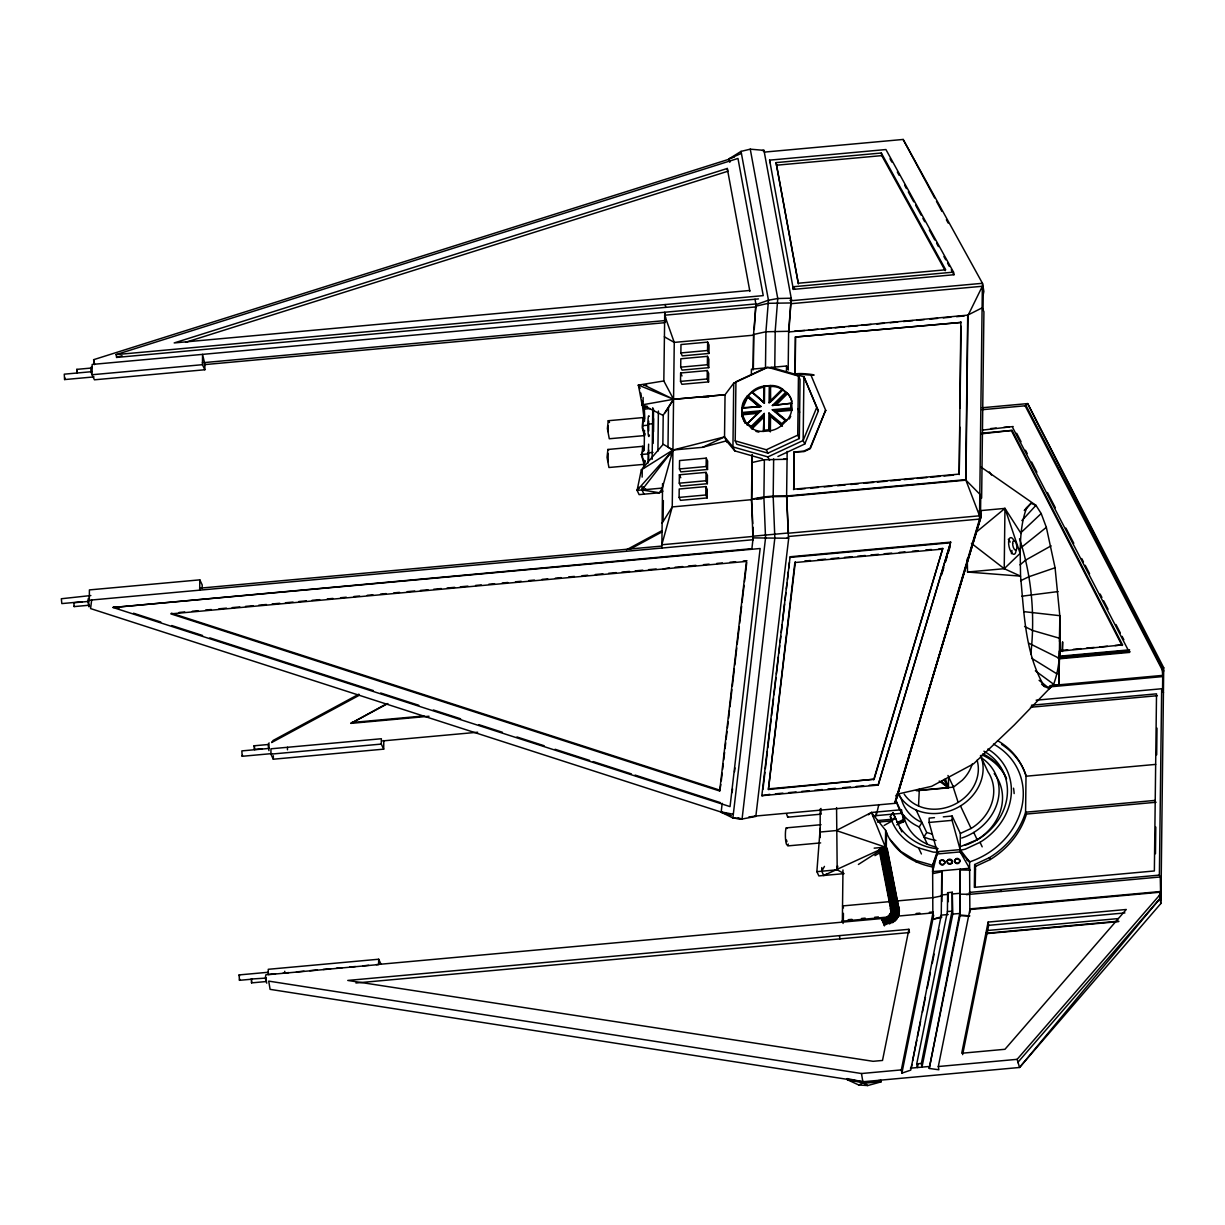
<?xml version="1.0" encoding="UTF-8"?>
<svg xmlns="http://www.w3.org/2000/svg" width="1225" height="1225" viewBox="0 0 1225 1225"><rect width="100%" height="100%" fill="white"/><g stroke="black" fill="none" stroke-linecap="round" stroke-linejoin="round"><path stroke-width="1.5" d="M648.638 444.17L647.933 463.127M649.219 416.286C647.168 411.569 647.703 443.726 649.403 435.028M648.683 450.034L648.668 459.865M648.683 421.094L648.668 430.924M653.538 418.598L653.522 431.797M1059.548 641.594L1059.809 615.685L1055.077 567.757L1046.349 527.362L1041.189 513.551L1035.967 505.343L981.133 467.138M947.201 861.083C945.976 864.299 951.641 865.631 952.284 862.4M952.315 862.339L950.722 859.843L947.583 860.501M1059.61 650.552C1059.594 665.726 1060.421 628.67 1059.793 642.022M204.835 369.751L202.447 364.683L202.569 354.377L204.897 364.407L204.835 369.751L94.432 379.811L92.043 374.743L92.166 364.438L755.886 303.938L754.248 329.494M199.69 590.159L199.813 579.854L89.41 589.914L89.287 600.219L753.007 539.735L752.946 527.225M202.156 588.475L202.202 584.922L199.813 579.854M270.909 754.141L270.97 748.797L381.373 738.736L381.297 744.08L383.701 749.149L273.297 759.209L270.909 754.141L381.297 744.08M273.297 759.209L273.343 755.779M378.678 959.236L378.602 964.58L268.214 974.656L268.275 969.297L378.678 959.236L381.067 964.305M383.701 749.149L383.792 740.558M642.038 486.264L641.992 489.923L643.998 494.18M642.145 477.122L642.237 469.818L641.318 469.895L637.107 490.368L639.113 494.624L659.448 492.772L662.893 491.148M650.184 408.568L645.039 409.043L643.033 404.786L643.125 397.467M644.212 450.08L644.457 430.327M652.129 459.36L652.757 407.726M653.109 443.435L653.538 409.165M657.902 451.198L658.392 411.033M662.572 483.553L661.852 548.034M665.098 412.825L673.566 399.289L663.827 380.96L664.746 312.252L665.512 321.991M663.077 521.391L663.337 500.566M668.482 407.42L667.993 447.232L672.938 450.034L702.583 447.324L726.394 440.862L734.816 450.892L762.394 458.778M679.109 497.411L679.201 489.005L705.891 486.585L707.269 489.525L707.162 497.917L680.487 500.351L679.109 497.411L705.784 494.977L707.162 497.917M679.278 483.186L679.385 474.795L706.059 472.36L707.438 475.3L707.346 483.691L680.671 486.126L679.278 483.186L705.952 480.751L707.346 483.691M679.446 468.961L679.553 460.569L706.228 458.135L707.621 461.075L707.514 469.466L680.84 471.901L679.446 468.961L706.136 466.526L707.514 469.466M680.518 381.388L680.625 372.982L707.3 370.562L708.693 373.487L708.586 381.894L681.912 384.313L680.518 381.388L707.192 378.954L708.586 381.894M680.702 367.163L680.809 358.772L707.483 356.337L708.862 359.277L708.754 367.668L682.08 370.103L680.702 367.163L707.376 364.728L708.754 367.668M680.87 352.938L680.978 344.547L707.652 342.112L709.03 345.052L708.938 353.443L682.264 355.878L680.87 352.938L707.545 350.503L708.938 353.443M705.784 494.977L705.891 486.585M705.952 480.751L706.059 472.36M706.136 466.526L706.228 458.135M707.192 378.954L707.3 370.562M707.376 364.728L707.483 356.337M707.545 350.503L707.652 342.112M734.816 450.892L732.948 446.911L724.526 436.896L725.047 394.741L733.729 383.165L766.728 367.806M733.729 383.165L732.948 446.911L767.876 456.91L803.141 440.51L816.738 407.435L803.922 376.764L771.214 367.408M735.214 440.862L735.934 381.756L767.34 367.148L798.455 376.06L800.048 379.444L799.328 438.535L767.922 453.143L736.807 444.231L735.214 440.862L766.329 449.759L797.735 435.151L798.455 376.06M747.189 425.152L741.875 413.713L741.952 407.757A19.478 16.874 -25.2 0 1 747.066 396.379L751.752 391.74A19.478 16.874 -25.2 0 1 763.833 386.12L770.403 385.523A19.478 16.874 -25.2 0 1 782.362 388.953L787.415 393.73A19.493 17.027 -25.3 0 1 791.901 401.325M751.354 374.957L751.43 369.2L786.527 365.999L788.395 369.981M752.793 523.55L751.522 499.188L752.073 454.613M753.099 369.981L753.543 334.486L755.993 304.627L755.013 299.237M662.082 523.167L672.249 506.92L751.752 499.662L752.303 455.103M753.36 368.618L753.758 335.16L674.255 342.403L664.363 336.814M764.4 403.193L751.752 391.74L764.4 403.193L764.599 386.442L769.285 386.013L769.086 402.765L782.27 389.734L786.955 392.75A19.478 16.874 -25.2 0 1 791.794 403.209L791.733 409.165A19.478 16.874 -25.2 0 1 786.618 420.542L781.918 425.182A19.478 16.874 -25.2 0 1 769.851 430.802L763.282 431.399L764.278 413.468L751.093 426.499L751.828 429.041L763.987 417.036L763.466 415.949L751.323 427.969L744.739 421.982L745.213 422.977L742.273 416.653L741.952 407.757L761.047 406.501L748.153 395.843L747.066 396.379L759.469 407.282M763.65 401.57L763.833 386.12L764.262 390.53M764.278 413.468L764.063 430.22L768.749 429.791L770.357 431.874L770.54 416.439L768.963 413.039L768.749 429.791M751.522 499.188L763.91 496.906L764.369 459.727L787.308 459.283M765.487 367.684L765.931 331.776L768.458 300.217L741.033 151.379L750.267 149.174L763.971 150.353L764.385 152.099L903.147 139.451L982.465 283.297L983.843 291.519L983.093 295.286L982.465 283.297L791.365 300.707M769.851 430.802L770.035 415.352L781.918 425.182M769.086 402.765L770.203 400.973L770.403 385.523L770.678 401.953M763.91 496.906L773.189 496.064L773.649 458.87M774.751 368.725L775.211 330.934L777.768 298.517L750.267 149.174M786.45 371.757L786.527 365.999M787.17 451.413L786.618 495.987L788.441 533.212L979.541 515.802L980.49 517.808L895.031 803.34L754.569 816.141M788.18 368.648L788.64 331.286L791.212 298.211L763.971 150.353L762.302 150.568M794.168 452.5L793.723 489.678L793.938 452.025L803.753 451.122L810.047 448.197L825.635 410.268L810.276 448.672L803.983 451.612L793.938 452.025M795.576 337.503L795.117 374.682L795.347 337.028L961.074 322.42L795.347 337.028M820.183 809.097L820.168 837.563M820.918 813.829L820.98 808.439M816.861 871.664L837.196 869.811L844.086 873.624L818.867 875.921L816.861 871.664L819.908 832.051L836.277 830.55L871.419 812.481L885.629 830.351L885.43 847.133L823.751 875.477L821.745 871.22L821.791 867.56M837.762 866.075L837.196 869.811L836.568 807.597M837.196 869.811L837.242 866.152M887.65 917.05L842.356 921.169L842.968 869.964M843.305 922.333L843.412 913.329M876.243 812.282L876.197 815.636L878.83 804.595M886.303 849.002L886.502 832.204M903.713 816.554L903.652 821.715L896.777 824.854M941.642 917.433L932.868 919.255L932.623 865.279L937.171 851.727L929.101 822.45L929.147 818.132L934.461 817.642M937.217 848.129L937.14 853.993L932.547 871.633L969.511 868.265L960.124 851.911L960.354 833.459L952.131 816.034L943.296 816.845M941.229 916.56L941.795 870.791L941.841 901.539M948.533 779.207L948.426 787.828L916.346 790.753M918.122 1063.821L917.372 1067.557L916.744 1063.867L947.415 911.568L947.645 892.673L952.269 892.259L952.805 914.08L921.981 1067.128L921.368 1063.453L952.024 911.155L952.269 892.259M948.334 901.677L947.645 892.673M969.863 912.717L969.588 861.91L960.155 849.629L952.085 820.352L952.131 816.034M959.787 427.05L959.206 474.596L960.844 321.945M960.017 408.017L961.028 326.233M960.124 915.749L960.278 869.107L959.711 914.876L960.124 915.749L969.832 915.887L960.14 915.014L929.239 1068.445L938.855 1069.777L938.304 1066.531L970.047 908.873L1160.213 891.54L1160.749 894.801L1159.998 898.553L1019.552 1067.48L862.859 1081.767L270.097 989.356L268.719 981.118L861.481 1073.529L901.34 1069.9L933.144 911.967L929.362 912.303M980.75 496.217L980.49 517.808L895.031 803.34L979.587 519.078L979.541 515.802L965.698 479.664L967.704 315.147L788.854 331.96L791.212 298.211L777.768 298.517L768.458 300.217L755.993 304.627L756.208 305.515L755.886 303.938M967.704 315.147L982.098 307.858L983.92 311.717L981.638 498.07L979.816 494.211L965.928 480.154L967.934 315.637L982.358 286.267L791.258 303.678M997.533 740.62A78.339 67.819 -25.2 0 1 1026.014 776.221L1025.585 812.206A78.339 67.819 -25.2 0 1 989.402 857.653L974.641 864.528L974.35 887.359L1154.363 870.96L1156.523 693.84L1031.465 705.232M979.541 515.802L982.358 286.267M975.253 887.451L975.513 866.381L974.641 864.528M983.032 309.864L983.308 288.273M1023.687 611.612L1059.809 615.685C1060.008 638.547 1061.769 662.434 1053.653 684.239L1049.335 688.527L1044.404 686.49C1024.896 653.614 1024.192 613.25 1020.548 576.133L1004.224 568.691L1004.959 508.39L979.265 510.733M1059.441 651.011L1059.028 684.928L1049.84 685.77M1155.466 853.748L1155.787 827.043M1156.676 754.83L1156.997 728.125M1161.208 878.983L1159.386 875.109L1161.668 688.756L1036.151 700.195M1160.213 891.54L1159.447 895.307L1017.133 1059.334L1019.552 1067.48L1160.825 903.545L1160.259 876.978L966.403 894.633M1162.54 690.609L1162.801 669.034L1027.668 403.592L982.052 407.757M1160.948 900.559L1163.719 667.747L1027.668 403.592L1025.126 405.797L981.96 409.732M1059.763 624.628L1059.028 684.928L1059.288 658.33L1029.031 643.278M64.956 377.897L64.573 379.566L64.267 374.176L91.752 371.68M251.799 981.684L251.523 982.879L251.309 979.035L266.361 978.055M820.199 828.222L820.153 832.571M1021.88 520.625L1035.967 505.343L1031.021 503.307L1026.703 507.579C1018.588 529.399 1020.348 553.287 1020.548 576.133L967.52 572.029L967.26 558.784M918.536 806.004L919.347 788.931M643.554 468.027L643.937 460.86M644.534 464.382L644.886 460.784M663.399 415.535L642.114 404.862L642.467 401.08M74.388 605.839L74.128 606.589L73.913 602.746L88.782 601.398M242.535 755.243L242.167 756.3L241.861 750.894L269.347 748.398M239.794 979.265L239.426 980.306L239.12 974.916L268.443 972.252M287.492 747.265L287.462 749.792M284.751 971.287L284.69 973.094M608.197 425.642L608.274 431.751M644.886 460.814L644.074 464.336L608.932 467.506L607.033 457.338L607.891 449.468L643.033 446.283L644.243 449.743M741.875 413.713L741.952 407.757L741.875 413.713L758.888 412.167L761.001 410.758L742.549 412.442M719.672 790.998L746.454 561.418L170.872 613.878L719.672 790.998L720.851 784.582M721.295 780.8L722.183 773.205M722.628 769.407L723.286 763.711M723.73 759.929L724.618 752.334M725.062 748.536L725.721 742.84M726.165 739.058L727.053 731.463M727.497 727.665L728.155 721.969M728.599 718.187L729.487 710.592M729.932 706.794L731.922 689.721M732.366 685.923L734.357 668.85M734.786 665.053L736.792 647.979M737.22 644.182L739.211 627.108M739.655 623.311L741.646 606.237M742.09 602.44L744.08 585.366M744.524 581.569L746.745 562.597M732.106 792.621L732.55 788.823M734.541 771.735L734.985 767.937M722.183 803.309L721.157 812.206L732.887 817.978L742.074 819.02L774.843 538.02L773.189 496.661L786.848 496.477L965.928 480.154M787.047 538.035L788.716 538.051L755.825 816.432L742.074 819.02L732.887 817.978L765.548 537.928L763.895 497.518L773.189 496.661M761.827 795.683L790.094 556.763L950.692 542.139L878.157 785.087L761.827 795.683L769.805 794.336M762.961 789.344L764.951 772.332M765.395 768.55L767.371 751.538M767.815 747.755L771.122 719.381M771.566 715.599L773.557 698.587M773.986 694.805L775.976 677.793M776.42 674.01L778.396 656.983M778.84 653.201L779.728 645.636M780.172 641.854L780.83 636.188M781.274 632.406L782.147 624.842M782.591 621.06L784.582 604.048M785.011 600.265L785.899 592.701M786.343 588.919L787.001 583.238M787.445 579.456L788.333 571.891M788.762 568.109L789.436 562.443M768.397 789.482L794.872 562.551L795.347 561.892L768.397 789.482L874.129 779.222L942.775 548.448L938.993 548.8M91.661 600.005L90.589 608.58L728.079 814.319M884.404 925.886L883.975 922.869A5.528 1.072 84.8 0 1 883.975 919.73L884.404 918.306L885.001 919.439M1030.822 654.058C1035.217 615.593 1031.664 575.597 1019.522 538.801M89.486 605.701L89.012 606.834L88.062 602.363A5.528 1.072 84.8 0 1 88.139 599.362L88.414 598.336M891.218 910.956C887.467 906.194 898.338 902.702 898.522 907.648L886.762 848.144L883.256 847.761L880.392 848.787L891.678 906.577A11.301 8.636 -18.8 0 1 885.966 917.923L881.602 919.684M664.762 321.287L665.573 317.229L664.624 315.223L756.162 306.878M753.007 539.735L751.522 499.371L763.895 497.518M842.356 921.169L842.54 920.22L843.091 923.466M908.904 929.3L882.505 1060.452L873.103 1061.309L347.762 980.444L908.904 929.3L909.455 932.547L355.924 983.001M948.181 914.508L941.244 915.136L910.757 1070.129L901.891 1073.146L933.68 915.213M911.14 1068.261L911.89 1064.525M912.64 1060.773L916.79 1040.193M917.54 1036.457L920.557 1021.482M922.44 1012.126L925.457 997.15M927.34 987.794L930.357 972.834M932.24 963.478L934.124 954.122M937.14 939.146L939.024 929.79M929.239 1068.445L959.726 913.452L952.805 914.08M988.131 922.073L961.717 1053.24L1004.959 1049.289L1126.265 909.486L988.131 922.073L988.667 925.334L962.636 1054.618M76.853 369.368L77.068 373.212L76.762 369.368L91.553 368.021M644.472 430.664C642.757 433.451 641.747 421.522 643.753 421.783M645.054 433.772L644.427 435.595L609.284 438.764L607.386 428.597L608.243 420.726L643.385 417.541L644.595 421.002M788.364 844.071C785.256 849.752 784.597 830.228 786.297 827.87L821.026 824.701M643.799 486.708L641.992 489.923L659.448 492.772L662.327 488.071L672.938 450.034L724.526 436.896L727.053 442.271M873.655 779.896L942.775 548.448M878.157 785.087L950.692 542.139M941.627 573.668L943.281 568.201M945.47 560.912L949.85 546.335M941.673 574.663L943.862 567.374M945.516 561.907L947.155 556.441M948.257 552.797L949.896 547.33M980.49 517.808L980.459 510.274L981.087 516.981L894.893 802.161M671.254 455.378L672.938 450.034L662.863 444.047L663.215 415.153L673.566 399.289L725.047 394.741L673.566 399.289L642.114 404.862L638.393 385.125L663.827 380.96M947.048 861.604L947.384 860.501M952.131 862.921C954.168 859.613 948.043 857.393 947.231 861.022M804.779 444.001L818.377 410.926L803.922 376.764L803.141 440.51L804.779 444.001L777.921 456.496M742.457 408.828L747.526 397.359A19.493 16.982 -26.6 0 0 742.457 408.828L741.952 407.757M90.849 595.534L61.327 598.749L61.832 603.588L82.106 601.751M88.69 601.398L88.828 605.119M268.918 747.434L268.872 744.448L254.08 745.795L254.387 749.516L261.859 748.843M254.463 749.516L254.647 747.832M266.101 977.688L266.407 981.531L251.615 982.879M608.212 453.342L608.105 461.657M642.987 417.557L642.252 427.816L644.427 435.595M642.635 446.298L641.9 456.558L644.074 464.336M643.967 460.095C641.977 460.508 641.624 448.518 643.646 451.183M786.465 813.722L787.69 817.167L788.441 816.539M821.745 871.22L824.456 866.397M927.386 844.224L919.24 826.952L921.981 822.465A45.447 39.353 -25.2 0 1 901.6 799.879L898.645 793.632M916.101 809.985L926.713 832.51L923.972 836.981A50.96 44.115 -25.2 0 0 935.915 840.411M662.327 488.071L637.107 490.368L639.037 487.274M884.128 825.466L892.321 820.811L890.33 816.6L892.979 812.818L895.842 818.882L877.238 820.582M894.97 817.029L892.321 820.811L877.59 822.159M113.022 607.493L760.143 548.509L730.039 806.617L113.022 607.493L751.89 548.662L753.145 537.882L788.272 538.234M429.041 716.257L350.901 723.378L386.824 703.625M663.246 568.997L669.432 567.772M982.481 430.097L1013.167 426.53M981.547 433.818L1012.095 430.404L1122.544 644.871L1059.686 651.21M981.087 516.981L979.587 519.078L788.487 536.489M1059.395 658.805L1129.419 652.42L1130.017 651.593L1058.094 658.147M1048.738 686.965L1162.831 676.567L1162.203 669.861L1163.719 667.747M1162.831 676.567L1162.801 669.034L1025.708 404.954M663.047 444.445L641.318 469.895L672.938 450.034L641.992 489.923L645.636 488.821M748.153 395.843L751.507 392.536M1019.812 548.662L1046.349 527.362M1024.253 510.473L1026.703 507.579M1024.957 510.396L1031.021 503.307M1017.669 1062.596L1159.998 898.553M266.774 983.185L265.58 979.234A5.528 1.072 84.8 0 1 265.58 976.08L266.009 974.671L275.518 973.798M637.107 490.368L672.938 450.034M738.078 817.887L742.074 819.02M726.486 813.645L721.157 812.206L731.31 815.62M756.269 815.988L748.797 817.014M939.973 861.343L940.999 860.547A3.001 2.848 32.3 0 1 943.02 860.455L944.567 861.634A2.174 2.067 32.3 0 1 944.72 863.426M776.65 404.495L787.415 393.73M758.888 412.167L746.729 424.172L761.001 410.758M770.203 400.973L782.362 388.953L782.821 389.933L772.026 400.606M772.362 405.475L791.794 403.209L772.362 405.475L785.547 392.444M774.797 404.755L786.955 392.75M721.403 811.945L733.316 814.273M967.52 572.029L1004.224 568.691L1020.119 553.363L1004.959 508.39L975.697 532.584M1020.9 532.707L1041.189 513.551M951.932 862.921L949.467 863.748L947.706 862.813M1020.027 564.847L1025.784 560.024L1051.081 545.86M917.571 790.416L953.463 787.139L962.283 780.248A38.633 33.458 -25.2 0 0 972.237 763.987M868.387 814.778L871.419 812.481L901.493 809.74L903.652 821.715L896.669 822.358M958.746 862.768L959.68 861.895A2.174 2.067 32.3 0 0 959.435 860.072L957.766 859.016A3.001 2.848 32.3 0 0 955.76 859.292L954.581 860.731A2.174 2.067 32.3 0 0 954.933 862.492L956.587 863.548A3.001 2.848 32.3 0 0 958.608 863.288L959.925 861.328A2.174 2.067 32.3 0 0 959.573 859.552L957.904 858.495A3.001 2.848 32.3 0 0 955.898 858.771L954.734 860.21A2.174 2.067 32.3 0 0 954.78 861.42M858.403 864.452L885.43 847.133L871.419 812.481M729.809 162.328L729.135 158.837L741.033 151.379M874.941 855.632L879.81 852.784M358.94 694.162L273.144 740.451L271.644 742.549L359.201 695.31M626.419 549.841L661.745 530.777M630.339 549.014L662.327 531.742M350.901 723.378L387.896 703.548M880.989 1081.905L867.713 1085.549L862.967 1082.823L862.859 1081.752L847.133 1078.612L847.241 1079.669L858.771 1084.998L862.967 1082.823L880.989 1081.905L880.79 1080.128M897.68 822.358L902.779 819.862M1020.624 580.727L1028.832 576.761L1055.077 567.757M702.583 447.324L724.526 436.896M960.354 833.459L971.103 828.467A45.447 39.353 -25.2 0 0 988.039 771.903L980.444 755.81M987.855 749.026A62.934 54.482 -25.2 0 1 980.046 842.295L965.147 849.216L959.833 850.334M975.513 866.381L990.29 859.521A78.339 67.819 -25.2 0 0 1026.458 814.058L1156.094 802.252M823.751 875.477L827.181 873.9M878.57 850.288L885.43 847.133L836.277 830.55M729.38 159.878L729.135 158.837L741.401 153.355M881.724 919.745L886.287 918.214A12.235 9.356 -18.8 0 0 892.979 907.786L881.234 848.343M881.954 920.067L886.701 918.735A13.276 10.152 -18.8 0 0 893.959 907.403L882.214 847.991M885.935 919.209L884.925 918.26L883.975 919.73M882.276 920.633L882.643 921.384L887.176 919.439A14.348 10.964 -18.8 0 0 895.016 907.204L883.256 847.761M882.643 921.384L883.057 922.272L887.681 920.297A15.374 11.76 -18.8 0 0 896.088 907.189L884.312 847.654M898.66 908.138A17.563 13.429 -18.8 0 1 889.059 923.114L884.236 925.197L883.485 923.252L888.186 921.246A16.293 12.464 -18.8 0 0 897.098 907.342L885.292 847.685M883.883 924.247L888.661 922.211A17.043 13.031 -18.8 0 0 897.971 907.664L886.119 847.853M729.135 158.837L734.265 156.984M94.463 364.621L93.636 359.675L729.227 159.173M116.115 354.607L737.971 158.438L763.236 295.623L116.115 354.607L116.589 357.424L758.489 298.915M116.589 357.424L122.041 355.709M749.884 291.428L727.282 168.468L174.18 342.939L749.761 290.478M185.572 342.326L727.757 171.286L727.282 168.468M932.868 919.255L941.658 916.698M755.947 306.158L768.335 303.31L791.028 302.958M896.455 794.367L931.658 786.312L973.569 763.833L1014.331 724.924L1053.653 684.239L1035.37 670.856M753.543 334.486L765.931 331.776L788.64 331.286M960.431 846.643L978.101 839.37A58.907 50.991 -25.2 0 0 983.92 751.201M933.435 873.486L942.209 871.664M764.369 459.727L752.211 462.483M789.957 300.263L791.626 299.957L791.427 299.099M1021.834 596.207L1058.048 591.568M753.13 536.198L788.226 532.997L786.618 496.171M769.606 160.138L885.92 149.542L953.525 272.134L953.969 274.737L793.356 289.376L769.606 160.138L770.035 162.741M776.068 162.619L881.326 153.018L945.715 269.791L798.287 283.22L776.068 162.619L798.378 283.97M776.512 165.207L881.755 155.621L945.225 270.725M953.525 272.134L792.927 286.772L793.356 289.376M202.37 362.753L666.124 320.475M92.043 374.743L202.447 364.683M204.208 364.652L664.67 322.696M64.695 379.566L94.019 376.902M804.687 330.505L794.964 330.903M808.485 330.168L817.963 329.295M821.761 328.958L831.254 328.086M835.052 327.749L844.546 326.876M848.343 326.539L857.837 325.666M861.634 325.329L871.128 324.457M876.824 323.936L884.404 323.247M890.1 322.726L897.695 322.037M903.392 321.517L912.885 320.644M916.683 320.307L924.278 319.618M929.974 319.097L937.569 318.408M943.265 317.887L950.845 317.183M956.541 316.678L964.136 315.973M794.903 374.207C799.772 371.772 832.265 377.254 800.032 374.238M642.114 404.862L643.033 404.786M643.799 406.424L647.06 406.118M644.166 407.19L647.596 406.868M742.61 408.185L761.047 406.501M772.317 409.732L790.753 408.048L790.799 403.791L791.733 409.165L774.721 410.712L772.317 409.732L785.21 420.389L781.856 423.697L768.963 413.039M742.273 416.653L742.779 417.71L742.396 414.785L757.494 413.407M792.238 410.252L775.226 411.799L774.721 410.712L786.618 420.542M647.933 424.172L653.354 423.666M642.926 425.657L648.408 425.152M647.581 452.913L653.002 452.408M640.752 454.567L648.056 453.893M990.596 428.582L996.247 428.061M1003.765 427.387L1009.4 426.867M982.021 433.145L1012.095 430.404M783.571 459.13L787.078 458.808M793.494 489.204L958.976 474.121M797.521 489.342L805.131 488.637M810.843 488.117L818.438 487.428M824.149 486.907L831.76 486.218M837.471 485.697L845.082 485.008M850.778 484.487L858.388 483.783M864.1 483.263L873.609 482.405M877.406 482.053L886.931 481.18M890.728 480.843L900.237 479.97M904.05 479.633L913.559 478.761M917.357 478.408L926.866 477.551M930.678 477.199L940.188 476.326M943.985 475.989L953.494 475.116M965.698 479.664L786.618 495.987L773.189 496.064M756.851 499.203L761.95 498.743M753.36 536.412L661.822 544.757L672.249 506.92L674.255 342.403L664.624 315.223M199.614 588.199L661.469 546.105M74.22 606.589L89.012 605.242M178.988 612.469L184.699 611.949M192.294 611.26L198.006 610.739M205.601 610.035L211.312 609.529M218.907 608.825L226.518 608.136M232.214 607.615L239.824 606.926M245.521 606.406L253.131 605.717M258.827 605.196L266.438 604.492M272.134 603.971L279.744 603.282M285.44 602.761L293.051 602.072M298.762 601.552L306.357 600.862M312.069 600.342L319.664 599.653M327.274 598.948L332.97 598.428M340.581 597.739L346.277 597.218M353.887 596.529L359.583 596.008M367.194 595.319L372.89 594.799M380.5 594.094L386.197 593.589M393.807 592.885L399.503 592.364M407.113 591.675L414.724 590.986M420.42 590.465L428.03 589.776M433.727 589.256L441.337 588.551M447.033 588.031L454.643 587.342M460.34 586.821L467.95 586.132M475.56 585.443L481.257 584.922M488.867 584.218L494.563 583.712M502.173 583.008L507.87 582.487M515.48 581.798L521.176 581.278M528.787 580.589L534.483 580.068M542.093 579.379L547.789 578.858M555.4 578.154L561.096 577.633M568.706 576.944L574.403 576.424M582.013 575.735L587.709 575.214M595.319 574.525L602.93 573.836M608.626 573.315L616.236 572.611M621.933 572.09L629.543 571.401M635.239 570.881L642.849 570.192M648.546 569.671L656.156 568.982M675.097 567.252L682.662 566.562M688.343 566.042L695.907 565.353M703.472 564.664L709.137 564.143M716.702 563.454L722.382 562.933M729.947 562.244L735.612 561.739M743.177 561.05L746.959 560.698M789.62 557.436L950.217 542.798M804.794 561.035L810.46 560.514M818.024 559.825L825.589 559.136M831.254 558.615L838.819 557.926M844.484 557.406L852.049 556.717M857.714 556.211L865.279 555.522M870.944 555.002L878.509 554.312M884.174 553.792L891.739 553.103M899.303 552.414L904.969 551.893M912.533 551.204L918.199 550.699M925.763 550.01L931.429 549.489M794.872 562.551L942.301 549.122M1062.06 650.383L1067.725 649.862M1073.391 649.342L1080.955 648.653M1086.621 648.132L1094.185 647.443M1099.851 646.938L1107.415 646.249M1114.98 645.56L1122.544 644.871M1059.411 656.217L1129.603 649.817M1058.921 656.891L1129.128 650.49M351.498 722.551L423.911 715.951M382.629 740.911L477.658 732.244M242.29 756.284L271.613 753.62M1050.529 685.602L1162.724 675.373M1030.455 707.269L1157.395 695.693M768.871 788.823L874.129 779.222M775.44 793.831L782.943 793.142M788.578 792.636L796.082 791.947M801.701 791.427L809.204 790.753M814.839 790.232L822.342 789.543M827.978 789.038L835.481 788.349M842.984 787.675L850.487 786.986M856.122 786.465L863.625 785.792M869.245 785.271L876.748 784.597M1026.014 776.221L1155.665 764.4M895.613 795.837L899.196 795.515M788.088 817.167L820.995 814.166M872.644 815.957L901.922 813.293M1155.221 800.384L1025.585 812.206L1026.458 814.058M929.101 822.45L952.085 820.352M787.736 845.908L820.643 842.907M874.175 848.159L885.43 847.133M937.171 851.727L960.155 849.629M948.426 894.342L941.489 894.97L941.918 895.858L933.128 897.665L897.037 900.957M953.05 893.913L959.971 893.285L960.385 894.173L970.093 894.296M969.22 892.443L1159.386 875.109M889.518 901.646L842.54 905.933L843.489 907.939M848.205 919.699L851.972 919.362M861.42 918.505L865.187 918.153M874.635 917.295L878.402 916.943M916.147 913.513L919.929 913.161M897.083 916.178L932.945 912.916M947.415 911.568L952.024 911.155M969.909 909.547L1160.075 892.213M283.128 973.109L288.84 972.589M296.45 971.884L304.06 971.195M309.772 970.675L317.382 969.986M323.094 969.465L330.704 968.761M336.416 968.255L342.112 967.735M349.722 967.03L355.434 966.51M363.044 965.821L368.756 965.3M376.366 964.611L884.404 918.306M239.549 980.306L252.381 979.143M988.667 925.334L1124.918 912.916M987.35 930.51L1118.272 918.582M985.895 933.282L1118.701 921.169M986.385 933.649L1118.685 921.598M916.744 1063.867L921.368 1063.453M910.435 1068.185L928.918 1066.5M938.304 1066.531L1017.133 1059.334M608.243 420.726L609.483 422.487M607.891 449.468L608.718 450.05M254.157 745.657L254.57 746.837M786.297 827.87L787.124 828.452M239.12 974.916L239.61 975.942M251.309 979.035L251.722 980.199M960.691 869.98L970.384 870.118M938.105 848.68C922.93 847.914 908.628 839.661 899.747 827.411M938.61 852.278L933.312 852.125L918.566 847.899A62.934 54.482 -25.2 0 1 890.33 816.6M858.771 1084.998L867.713 1085.549L862.982 1082.823L847.241 1079.669L850.87 1080.588M703.196 396.578L708.678 397.084M646.769 385.247L643.278 384.681L673.566 399.289L638.393 385.125L639.925 388.555M926.713 832.51L932.041 834.026M889.641 839.018L900.819 851.406L915.488 860.363L932.623 865.279L937.14 853.993L960.124 851.911L969.588 861.91A73.102 63.287 -25.2 0 0 1022.063 805.79A73.102 63.287 -25.2 0 0 993.475 744.08M885.629 830.351C892.78 850.732 912.916 863.487 933.511 867.132M1060.237 638.455L1032.767 630.507L1024.575 626.511M171.377 613.158L720.193 790.278M113.527 606.773L118.978 608.534M133.525 613.22L160.781 622.009M171.684 625.531L202.569 635.499M209.843 637.857L373.38 690.624M380.653 692.982L418.812 705.294M433.344 709.979L460.6 718.784M478.776 724.649L502.403 732.274M516.935 736.96L544.191 745.765M555.093 749.271L589.623 760.419M593.252 761.598L631.411 773.909M635.055 775.073L720.453 802.651M751.093 426.499L747.817 423.789M1031.909 658.407L1057.053 673.949M956.082 862.813L955.071 861.971M966.816 860.057L969.588 861.91M939.207 781.045L948.426 787.828L945.378 778.763M971.394 543.303L1004.224 568.691M1039.091 680.304L1049.335 688.527M1041.602 684.193L1044.404 686.49M751.752 391.74L762.792 401.448M776.558 412.886L785.807 420.527M747.066 396.379L758.949 406.195M770.54 416.439L782.423 426.254M269.132 742.917L268.459 743.851A5.528 1.072 84.8 0 0 268.382 746.837L268.949 750.649M941.703 781.305L948.426 787.828L943.893 779.544M886.762 848.144L887.298 849.017M890.544 908.429L891.126 909.501A9.984 7.641 -18.8 0 1 885.69 918.107M989.341 471.947L991.469 474.994M1004.959 508.39L1021.068 533.503M890.024 158.775L891.846 162.083M897.328 172.021L899.15 175.328M904.632 185.281L906.454 188.589M908.292 191.896L913.773 201.834M915.596 205.157L921.077 215.095M922.9 218.402L924.737 221.725M929.3 230.009L934.782 239.947M936.604 243.254L938.442 246.577M943.908 256.515L945.746 259.822M947.568 263.13L949.39 266.453M951.228 269.76L953.969 274.737M903.147 139.451L934.675 197.975M936.467 201.329L941.872 211.358M946.374 219.719L948.181 223.057M91.752 366.642L90.926 367.592A5.528 1.072 84.8 0 0 90.926 370.731L91.171 372.89M1025.126 405.797L1162.203 669.861M1016.673 433.298L1021.068 441.75M1025.463 450.218L1027.224 453.602M1031.618 462.055L1036.886 472.222M1047.421 492.527L1055.338 507.747M1065.873 528.067L1073.789 543.288M1081.69 558.523L1083.451 561.907M1085.212 565.292L1089.592 573.744M1100.142 594.064L1101.903 597.448M1103.648 600.832L1108.043 609.284M1115.96 624.52L1120.339 632.988M1122.1 636.372L1123.861 639.756M1012.57 427.357L1129.419 652.42M1011.62 431.077L1122.054 645.529M1162.801 669.034L1163.75 671.04M1161.668 688.756L1163.49 692.615M816.738 407.435L818.377 410.926M798.057 408.89L799.649 412.274M797.735 435.151L799.328 438.535M989.402 857.653L990.29 859.521M980.046 842.295L982.19 846.842M947.966 775.471L953.463 787.139M973.752 832.449L977.167 839.692M1000.243 889.61L1001.131 891.478M960.492 805.943L971.103 828.467M974.595 867.805L975.467 869.658M766.329 449.759L767.922 453.143M767.876 456.91L769.53 460.401M918.566 847.899L921.414 853.963M895.996 798.731L896.378 801.609L904.525 818.897A50.96 44.115 -25.2 0 0 935.808 846.98M915.488 860.363L916.361 862.232M680.625 372.982L682.019 375.922M638.393 385.125L639.726 387.958M679.385 474.795L680.763 477.735M892.979 812.818L901.845 831.852M883.057 922.272L883.485 923.252M810.95 375.095L825.864 410.743M786.955 841.682L786.496 840.059M952.713 785.577L958.149 802.406M898.476 906.454L899.272 909.409A17.808 13.613 -18.8 0 1 892.566 922.701M898.063 905.964L899.165 910.114A17.517 13.398 -18.8 0 1 895.107 920.94M890.667 907.802L891.142 909.593L879.749 849.277L891.524 908.904A10.535 8.054 -18.8 0 1 885.767 917.893M93.636 359.675L94.539 364.223M887.176 848.542L898.629 907.021M879.198 850.334L890.697 909.011M1159.447 895.307L1160.825 903.545M881.326 153.018L881.755 155.621M794.152 286.665L794.581 289.253M793.218 286.742L793.647 289.345M901.34 1069.9L901.891 1073.146M839.431 935.624L839.982 938.886M861.481 1073.529L862.859 1081.767M665.252 304.566L665.726 307.383M904.142 816.003L904.525 818.897M640.859 393.087L641.333 396.793M641.793 400.498L644.12 419.011M879.091 1080.282L879.274 1081.997L862.967 1082.823L862.783 1081.108M644.197 406.179L644.825 419.072M643.967 406.241L644.304 421.094M788.226 532.997L788.502 538.265M1016.107 549.535A8.544 3.369 77.8 0 1 1011.62 552.797A8.544 3.369 77.8 0 1 1008.864 539.995A8.544 3.369 77.8 0 1 1014.315 541.174M1008.282 539.276A8.544 3.369 77.8 0 1 1010.15 542.078M1011.942 550.423A8.544 3.369 77.8 0 1 1011.391 553.731M980.812 757.402A50.96 44.115 -25.2 0 1 997.946 800.354A50.96 44.115 -25.2 0 1 961.686 838.053M994.195 773.603A50.96 44.115 -25.2 0 1 965.101 845.296M939.82 861.359A2.174 2.067 32.3 0 0 939.958 863.15L941.504 864.329A3.001 2.848 32.3 0 0 943.541 864.237M919.24 826.952A50.96 44.115 -25.2 0 1 896.378 801.609M1001.591 744.402A78.339 67.819 -25.2 0 1 1026.382 776.39M980.612 755.457A45.447 39.353 -25.2 0 1 955.255 808.745A45.447 39.353 -25.2 0 1 898.277 793.754M977.106 760.25A40.547 35.112 -25.2 0 1 953.479 804.902A40.547 35.112 -25.2 0 1 904.188 794.168M899.119 908.736A17.824 13.628 -18.8 0 1 889.365 923.926M982.082 754.937A58.907 50.991 -25.2 0 1 1006.552 778.84M982.787 753.804A58.907 50.991 -25.2 0 1 1006.399 778.748M958.118 863.013A3.001 2.848 32.3 0 1 956.74 863.028M1013.519 788.18A62.934 54.482 -25.2 0 1 1014.147 793.586M891.05 910.282A9.693 7.411 -18.8 0 1 885.752 918.551M891.233 912.487A9.678 7.396 -18.8 0 1 890.835 914.034M890.07 915.534A9.678 7.396 -18.8 0 1 888.967 916.943M898.813 910.787A16.966 12.97 -18.8 0 1 896.792 918.827M898.185 913.957A16.201 12.388 -18.8 0 1 897.527 916.56M763.282 431.399A19.478 16.874 -25.2 0 1 751.323 427.969M752.227 392.72A19.478 16.874 -25.2 0 1 764.293 387.1M770.862 386.503A19.478 16.874 -25.2 0 1 782.821 389.933M790.737 416.24A19.478 16.874 -25.2 0 1 789.16 419.042M758.918 432.134A19.478 16.874 -25.2 0 1 755.84 431.261M745.244 423.054A19.478 16.874 -25.2 0 1 742.396 414.785M1062.366 649.939L1062.397 651.501L1062.596 641.854L1062.366 649.939M940.111 860.823L939.667 861.879A2.174 2.067 32.3 0 0 939.82 863.656L941.367 864.85A3.001 2.848 32.3 0 0 943.388 864.758L944.873 862.905A2.174 2.067 32.3 0 0 944.72 861.114L943.173 859.935A3.001 2.848 32.3 0 0 941.137 860.027L940.111 860.823M1012.646 543.41A4.823 1.899 77.8 0 0 1015.785 550.147A4.823 1.899 77.8 0 0 1015.877 542.736A4.823 1.899 77.8 0 0 1012.646 543.41"/></g></svg>
